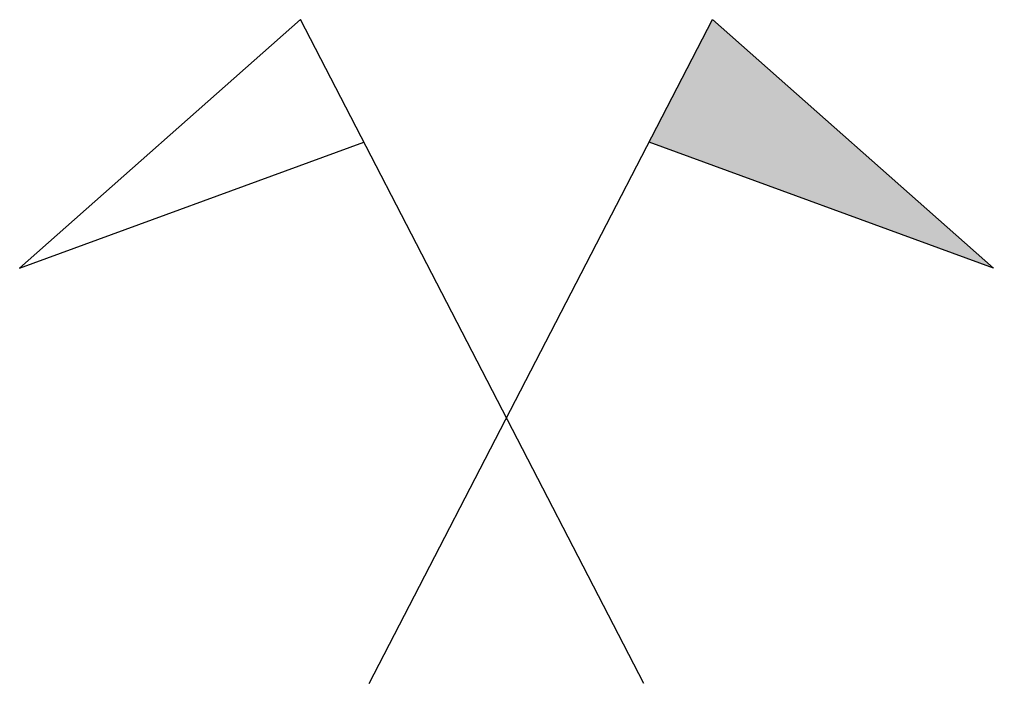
# Model space of a CAD drawing. Header units: millimetres. Extents: x -6.4 to 6.4, y -3.5 to 5.2.
import ezdxf

# ---------------------------------------------------------------- set-up
doc = ezdxf.new("R2010")
doc.units = ezdxf.units.MM

msp = doc.modelspace()

# ---------------------------------------------------------------- linework, layer by layer
at = {"transparency": 33554687}
for p, q in [((-2.714, 5.248), (-6.413, 1.974)), ((1.808, -3.496), (-2.714, 5.248)), ((-1.808, -3.496), (2.714, 5.248)), ((2.714, 5.248), (6.413, 1.974)), ((-6.413, 1.974), (-1.879, 3.634)), ((6.413, 1.974), (1.879, 3.634))]:
    msp.add_line(p, q, dxfattribs=at)
msp.add_solid([(6.413, 1.974), (1.879, 3.634), (2.714, 5.248)], dxfattribs=at)

doc.saveas('drawing.dxf')
